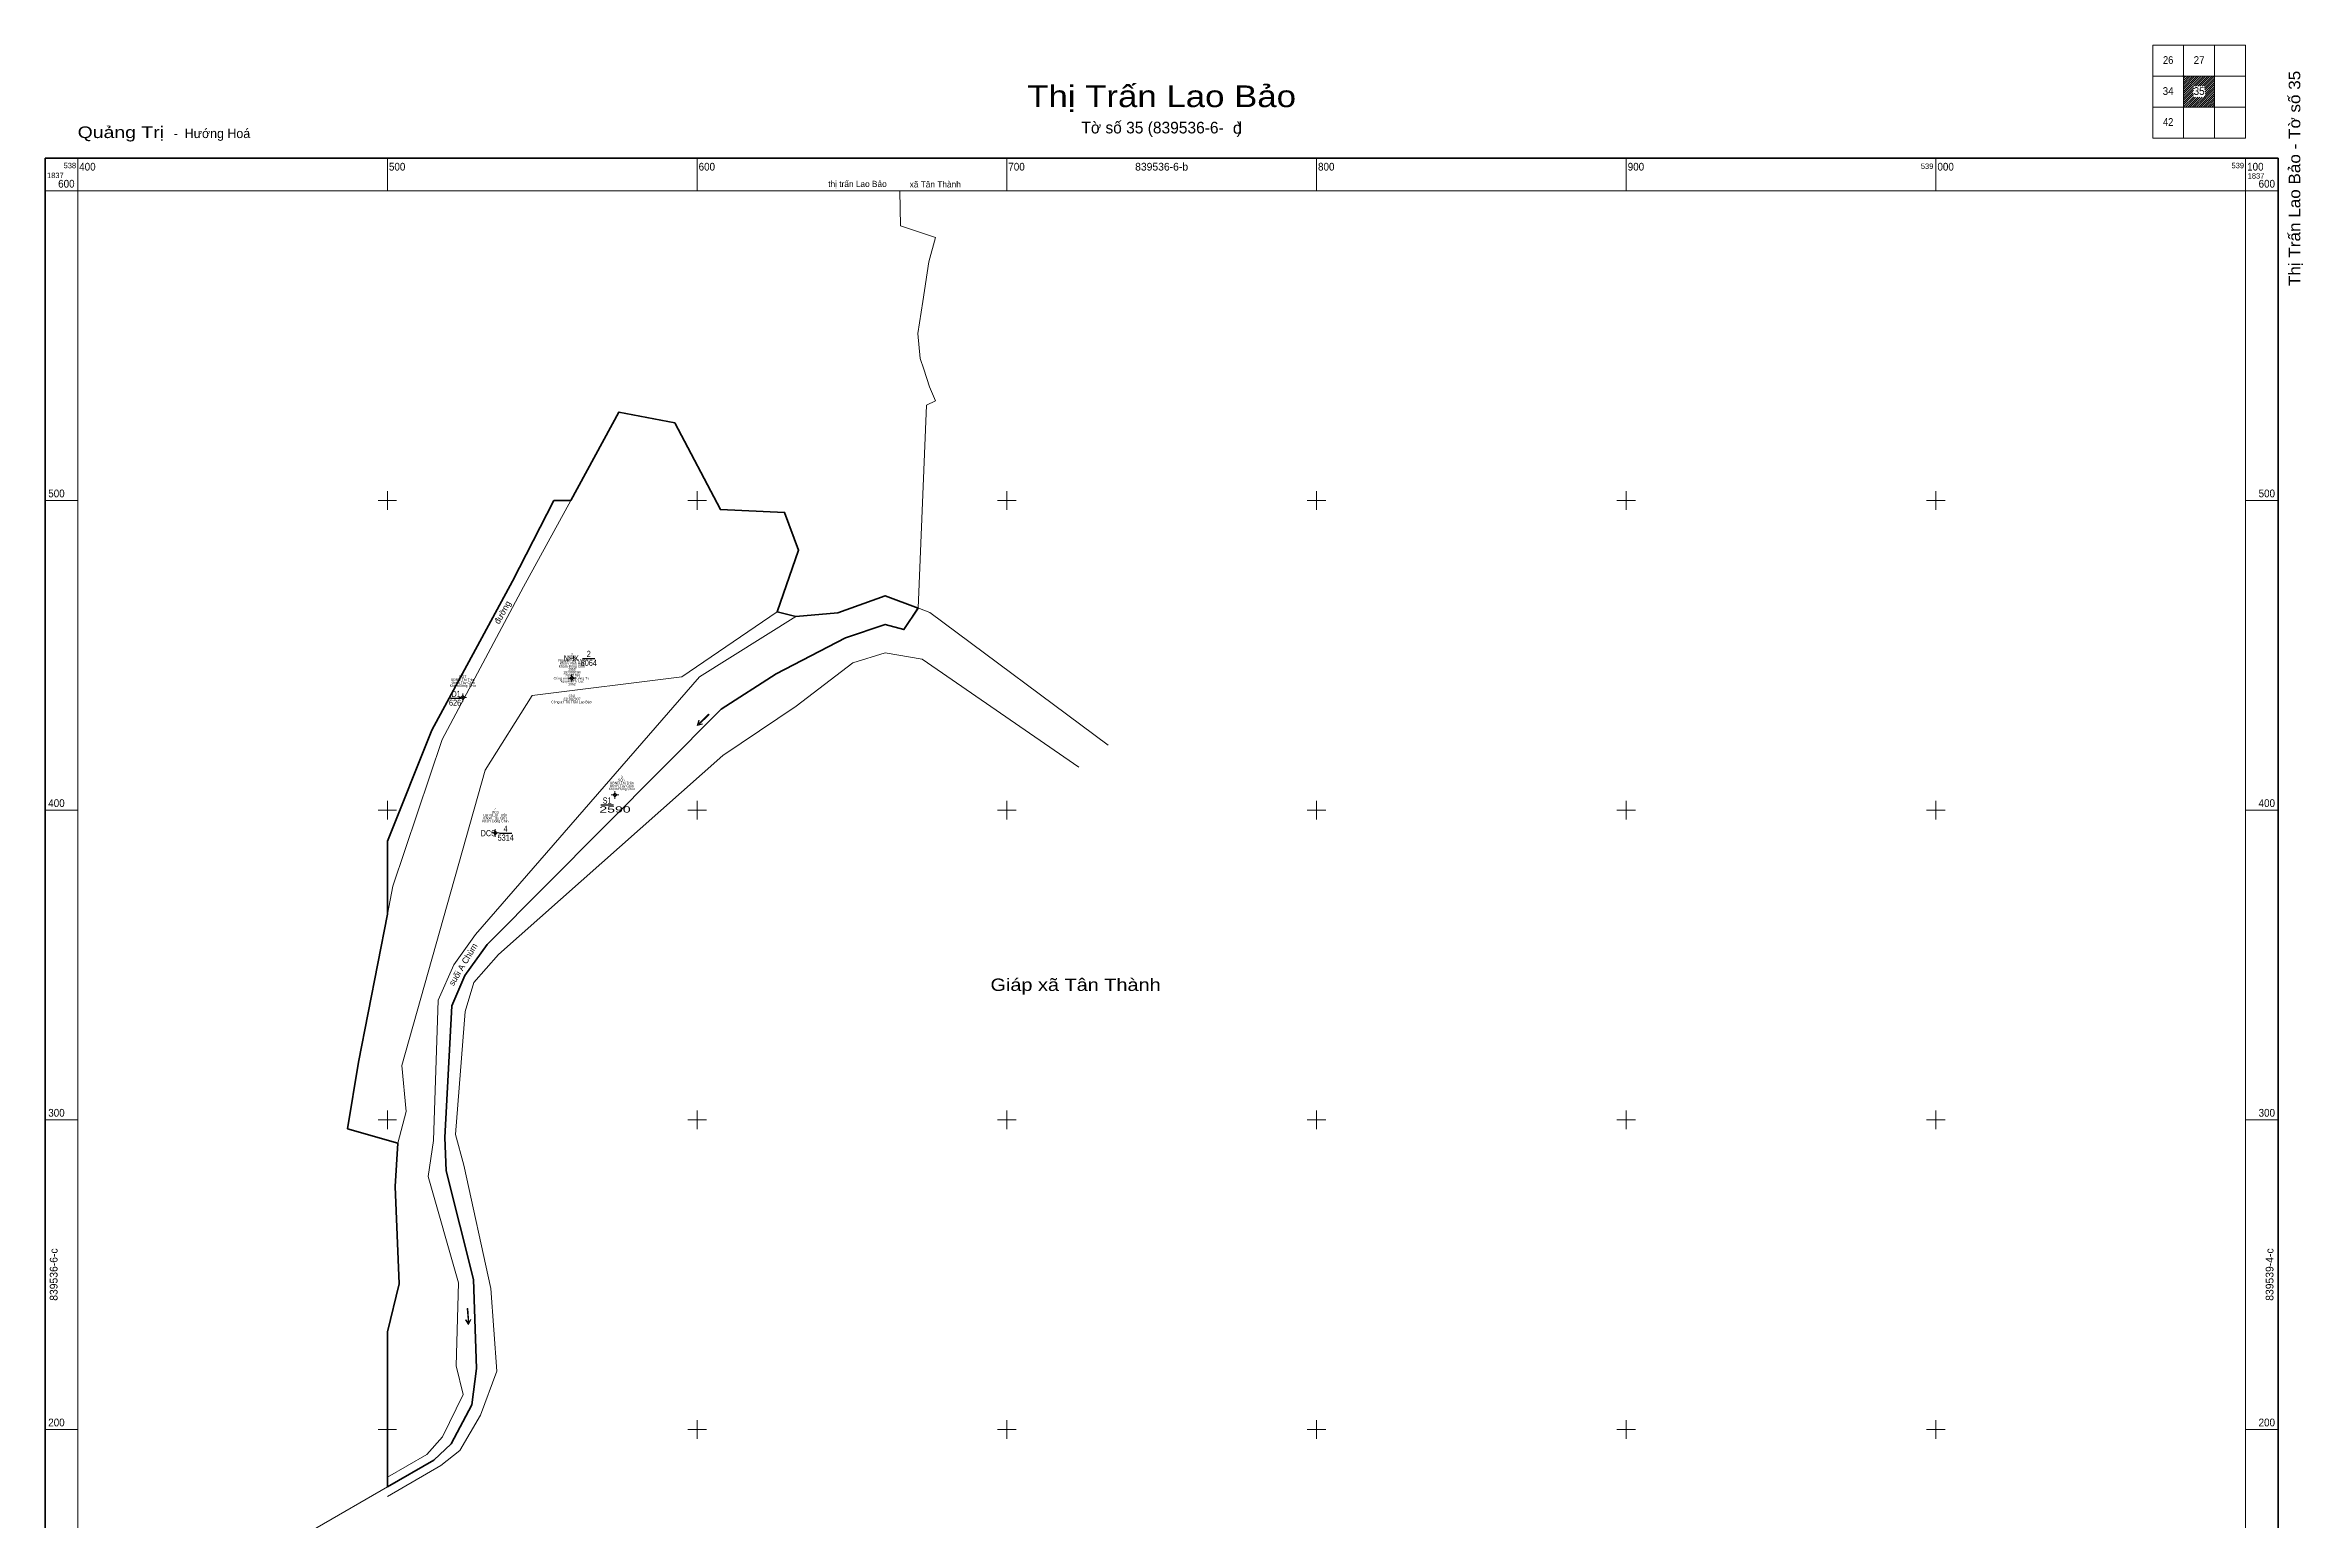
# Model space of a CAD drawing. Header units: metres. Extents: x 538390 to 539118, y 1836864 to 1837647.
# Drawn here: x 538390 to 539118, y 1837170 to 1837647 of the extents above; entities that cross this region are included whole.
import ezdxf
from ezdxf.enums import TextEntityAlignment as Align

# ---------------------------------------------------------------- set-up
doc = ezdxf.new("R2010")
doc.units = ezdxf.units.M
doc.header["$LTSCALE"] = 0.8
doc.header["$PDMODE"] = 32
doc.header["$PDSIZE"] = 0.4
doc.linetypes.add('MEDIUM_DASHED', pattern=[4.5, 3, -1.5])
for name, color, linetype, lineweight in [('10', 7, 'Continuous', 13), ('11', 7, 'Continuous', 13), ('13', 7, 'Continuous', 25), ('23', 7, 'Continuous', 13), ('25', 7, 'MEDIUM_DASHED', 13), ('31', 7, 'Continuous', 13), ('35', 7, 'Continuous', 13), ('46', 7, 'Continuous', 13), ('54', 7, 'Continuous', 35), ('63', 7, 'Continuous', 13)]:
    doc.layers.add(name, color=color, linetype=linetype, lineweight=lineweight)
for name, color, linetype in [('15', 7, 'Continuous'), ('28', 7, 'Continuous'), ('39', 7, 'Continuous'), ('41', 7, 'Continuous'), ('58', 7, 'Continuous')]:
    doc.layers.add(name, color=color, linetype=linetype)

msp = doc.modelspace()

# ---------------------------------------------------------------- hatches: boundary and pattern name
at = {"layer": '11'}
for points in [[(538559.72, 1837442.58, 1), (538559.42, 1837442.58, 1)], [(538524.49, 1837436.34, 1), (538524.19, 1837436.34, 1)], [(538573.63, 1837404.88, 1), (538573.33, 1837404.88, 1)], [(538534.99, 1837392.62, 1), (538534.69, 1837392.62, 1)]]:
    msp.add_hatch(color=256, dxfattribs=at).paths.add_polyline_path(points)

# ---------------------------------------------------------------- linework, layer by layer
at = {"layer": '10'}
for p, q in [((538553.72, 1837500), (538540.45, 1837473.9)), ((538540.45, 1837473.9), (538514.34, 1837425.83)), ((538625.83, 1837464.04), (538631.88, 1837462.48)), ((538500, 1837389.91), (538514.34, 1837425.83)), ((538487.1, 1837297.04), (538503.4, 1837292.39))]:
    msp.add_line(p, q, dxfattribs=at)
for points in [[(538559.19, 1837500), (538574.77, 1837528.53), (538592.79, 1837525.08)], [(538625.83, 1837464.04), (538632.75, 1837483.89), (538628.26, 1837496.12), (538607.54, 1837497.02), (538592.79, 1837525.08)], [(538500, 1837366.41), (538501.77, 1837375.44), (538517.72, 1837422.76), (538543.92, 1837472.04), (538559.19, 1837500)], [(538625.83, 1837464.04), (538595.1, 1837443.03), (538546.74, 1837437.03), (538531.62, 1837412.92), (538504.67, 1837317.53), (538506.05, 1837302.68), (538503.4, 1837292.39)], [(538500, 1837366.41), (538490.63, 1837318.62), (538487.1, 1837297.04)], [(538503.4, 1837292.39), (538502.54, 1837278.5), (538503.77, 1837247.07), (538500, 1837231.48)]]:
    msp.add_lwpolyline(points, dxfattribs=at)
at = {"layer": '11'}
for p, q in [((538559.57, 1837443.83), (538559.57, 1837443.2)), ((538523.72, 1837436.34), (538523.09, 1837436.34)), ((538524.34, 1837437.59), (538524.34, 1837436.96)), ((538524.34, 1837435.72), (538524.34, 1837435.09)), ((538525.59, 1837436.34), (538524.96, 1837436.34)), ((538558.94, 1837442.58), (538558.32, 1837442.58)), ((538559.57, 1837441.96), (538559.57, 1837441.33)), ((538560.82, 1837442.58), (538560.19, 1837442.58)), ((538572.86, 1837404.88), (538572.23, 1837404.88)), ((538573.48, 1837406.13), (538573.48, 1837405.5)), ((538573.48, 1837404.26), (538573.48, 1837403.63)), ((538574.73, 1837404.88), (538574.1, 1837404.88)), ((538534.22, 1837392.62), (538533.59, 1837392.62)), ((538534.84, 1837393.87), (538534.84, 1837393.24)), ((538534.84, 1837392), (538534.84, 1837391.37)), ((538536.09, 1837392.62), (538535.46, 1837392.62))]:
    msp.add_line(p, q, dxfattribs=at)
for points in [[(538559.57, 1837443.2), (538558.94, 1837442.58), (538559.57, 1837441.96), (538560.19, 1837442.58)], [(538524.34, 1837436.96), (538523.72, 1837436.34), (538524.34, 1837435.72), (538524.96, 1837436.34)], [(538573.48, 1837405.5), (538572.86, 1837404.88), (538573.48, 1837404.26), (538574.1, 1837404.88)], [(538534.84, 1837393.24), (538534.22, 1837392.62), (538534.84, 1837392), (538535.46, 1837392.62)]]:
    msp.add_lwpolyline(points, close=True, dxfattribs=at)
for centre in [(538559.57, 1837442.58), (538524.34, 1837436.34), (538573.48, 1837404.88), (538534.84, 1837392.62)]:
    msp.add_circle(centre, 0.15, dxfattribs=at)
at = {"layer": '13'}
for p, q in [((538563.03, 1837448.99), (538567.04, 1837448.99)), ((538520.41, 1837436.14), (538523.77, 1837436.14)), ((538568.96, 1837401.64), (538573.01, 1837401.64)), ((538536.19, 1837392.55), (538540.2, 1837392.55))]:
    msp.add_line(p, q, dxfattribs=at)
at = {"layer": '23'}
for p, q in [((538553.72, 1837500), (538540.45, 1837473.9)), ((538540.45, 1837473.9), (538514.34, 1837425.83)), ((538500, 1837389.91), (538514.34, 1837425.83))]:
    msp.add_line(p, q, dxfattribs=at)
for points in [[(538559.19, 1837500), (538574.77, 1837528.53), (538592.79, 1837525.08)], [(538500, 1837366.41), (538501.77, 1837375.44), (538517.72, 1837422.76), (538543.92, 1837472.04), (538559.19, 1837500)], [(538500, 1837366.41), (538490.63, 1837318.62), (538487.1, 1837297.04)]]:
    msp.add_lwpolyline(points, dxfattribs=at)
at = {"layer": '25'}
for p, q in [((538553.72, 1837500), (538559.19, 1837500)), ((538500, 1837366.41), (538500, 1837389.91))]:
    msp.add_line(p, q, dxfattribs=at)
msp.add_lwpolyline([(538500, 1837231.48), (538500, 1837184.55), (538500, 1837181.43)], dxfattribs=at)
at = {"layer": '31'}
for p, q in [((538675.18, 1837463.84), (538732.72, 1837420.91)), ((538723.3, 1837413.81), (538677.52, 1837445.36)), ((538500, 1837184.55), (538512.79, 1837191.88)), ((538517.28, 1837188.33), (538500, 1837178.31))]:
    msp.add_line(p, q, dxfattribs=at)
for points in [[(538631.88, 1837462.48), (538645.46, 1837463.67), (538660.74, 1837469.19), (538671.32, 1837465.28), (538675.18, 1837463.84)], [(538631.88, 1837462.48), (538600.75, 1837443.06), (538528.47, 1837359.85), (538521.47, 1837350.07), (538516.36, 1837338.6), (538514.94, 1837293.26), (538513.22, 1837281.65), (538522.94, 1837247.31), (538522.21, 1837220.57), (538524.42, 1837211.28), (538517.76, 1837197.61), (538512.79, 1837191.88)], [(538677.52, 1837445.36), (538672.69, 1837448.69), (538660.72, 1837450.75), (538650.32, 1837447.55), (538632.03, 1837433.57), (538608.27, 1837417.65), (538535.91, 1837353.41), (538527.94, 1837344.29)], [(538517.28, 1837188.33), (538523.42, 1837193.18), (538530.1, 1837204.66), (538535.32, 1837218.86), (538533.45, 1837245.55), (538524.73, 1837285.35), (538522.05, 1837295.25), (538525.17, 1837334.95), (538527.94, 1837344.29)]]:
    msp.add_lwpolyline(points, dxfattribs=at)
at = {"layer": '35'}
for p, q in [((538600.32, 1837427.61), (538600.69, 1837428.94)), ((538601.73, 1837427.87), (538600.41, 1837427.54)), ((538526.15, 1837234.29), (538525.37, 1837235.43)), ((538526.86, 1837235.54), (538526.26, 1837234.32))]:
    msp.add_line(p, q, dxfattribs=at)
for points in [[(538600.56, 1837428.98), (538600.05, 1837427.3), (538601.76, 1837427.71)], [(538600.41, 1837427.54), (538603.86, 1837430.87), (538603.74, 1837430.99), (538600.32, 1837427.61)], [(538526.26, 1837234.32), (538525.95, 1837239.1), (538525.78, 1837239.09), (538526.15, 1837234.29)], [(538525.26, 1837235.37), (538526.21, 1837233.89), (538527, 1837235.47)]]:
    msp.add_lwpolyline(points, dxfattribs=at)
at = {"layer": '46'}
for p, q in [((538665.65, 1837588.62), (538665.51, 1837600)), ((538676.98, 1837584.87), (538665.65, 1837588.62)), ((538674.04, 1837530.71), (538671.41, 1837465.24)), ((538676.98, 1837532.14), (538674.04, 1837530.71)), ((538400, 1837123.79), (538500, 1837181.43))]:
    msp.add_line(p, q, dxfattribs=at)
for points in [[(538676.98, 1837532.14), (538675.06, 1837536.71), (538673.21, 1837542.37), (538672.08, 1837545.83), (538671.31, 1837553.84), (538672.85, 1837564.24), (538674.78, 1837577.08), (538676.98, 1837584.87)], [(538500, 1837181.43), (538515.04, 1837190.1), (538520.59, 1837195.4), (538527.26, 1837207.97), (538528.76, 1837219.72), (538527.77, 1837248.37), (538518.98, 1837283.5), (538518.5, 1837294.26), (538520.76, 1837336.78), (538525.02, 1837346.54), (538532.19, 1837356.63), (538607.79, 1837432.56), (538625.52, 1837444.01), (538647.89, 1837455.61), (538660.73, 1837459.97), (538666.76, 1837458.28), (538671.32, 1837465.28)]]:
    msp.add_lwpolyline(points, dxfattribs=at)
at = {"layer": '54'}
for p, q in [((538553.72, 1837500), (538540.45, 1837473.9)), ((538553.72, 1837500), (538559.19, 1837500)), ((538540.45, 1837473.9), (538514.34, 1837425.83)), ((538625.83, 1837464.04), (538631.88, 1837462.48)), ((538500, 1837389.91), (538514.34, 1837425.83)), ((538500, 1837366.41), (538500, 1837389.91)), ((538487.1, 1837297.04), (538503.4, 1837292.39))]:
    msp.add_line(p, q, dxfattribs=at)
for points in [[(538559.19, 1837500), (538574.77, 1837528.53), (538592.79, 1837525.08)], [(538625.83, 1837464.04), (538632.75, 1837483.89), (538628.26, 1837496.12), (538607.54, 1837497.02), (538592.79, 1837525.08)], [(538500, 1837181.43), (538515.04, 1837190.1), (538520.59, 1837195.4), (538527.26, 1837207.97), (538528.76, 1837219.72), (538527.77, 1837248.37), (538518.98, 1837283.5), (538518.5, 1837294.26), (538520.76, 1837336.78), (538525.02, 1837346.54), (538532.19, 1837356.63), (538607.79, 1837432.56), (538625.52, 1837444.01), (538647.89, 1837455.61), (538660.73, 1837459.97), (538666.76, 1837458.28), (538671.41, 1837465.24)], [(538631.88, 1837462.48), (538645.46, 1837463.67), (538660.74, 1837469.19), (538671.41, 1837465.24)], [(538487.1, 1837297.04), (538490.63, 1837318.62), (538500, 1837366.41)], [(538503.4, 1837292.39), (538502.54, 1837278.5), (538503.77, 1837247.07), (538500, 1837231.48)], [(538500, 1837231.48), (538500, 1837184.55), (538500, 1837181.43)]]:
    msp.add_lwpolyline(points, dxfattribs=at)
at = {"layer": '63'}
for p, q in [((539080, 1837617), (539080, 1837647)), ((539090, 1837617), (539090, 1837647)), ((539070, 1837637), (539100, 1837637)), ((539080, 1837636.29), (539080.71, 1837637)), ((539080, 1837635.59), (539081.41, 1837637)), ((539080, 1837634.88), (539082.12, 1837637)), ((539080, 1837634.17), (539082.83, 1837637)), ((539080, 1837633.46), (539083.54, 1837637)), ((539080, 1837632.76), (539084.24, 1837637)), ((539080, 1837632.05), (539084.95, 1837637)), ((539080, 1837631.34), (539085.66, 1837637)), ((539080, 1837630.64), (539086.36, 1837637)), ((539080, 1837629.93), (539083.25, 1837633.18)), ((539080, 1837629.22), (539083.22, 1837632.44)), ((539083.82, 1837633.75), (539087.07, 1837637)), ((539084.14, 1837627), (539090, 1837632.86)), ((539084.53, 1837633.75), (539087.78, 1837637)), ((539085.24, 1837633.75), (539088.49, 1837637)), ((539085.94, 1837633.75), (539089.19, 1837637)), ((539086.65, 1837633.75), (539089.9, 1837637)), ((539086.75, 1837633.14), (539090, 1837636.39)), ((539086.75, 1837630.32), (539090, 1837633.56)), ((539086.82, 1837632.52), (539090, 1837635.69)), ((539086.84, 1837631.82), (539090, 1837634.98)), ((539086.9, 1837631.17), (539090, 1837634.27)), ((539070, 1837627), (539100, 1837627)), ((539080, 1837628.52), (539083.12, 1837631.64)), ((539080, 1837627.81), (539083.22, 1837631.02)), ((539080, 1837627.1), (539083.25, 1837630.35)), ((539080.61, 1837627), (539083.86, 1837630.25)), ((539081.31, 1837627), (539084.56, 1837630.25)), ((539082.02, 1837627), (539085.27, 1837630.25)), ((539082.73, 1837627), (539085.98, 1837630.25)), ((539083.44, 1837627), (539086.68, 1837630.25)), ((539084.85, 1837627), (539090, 1837632.15)), ((539085.56, 1837627), (539090, 1837631.44)), ((539086.26, 1837627), (539090, 1837630.74)), ((539086.97, 1837627), (539090, 1837630.03)), ((539087.68, 1837627), (539090, 1837629.32)), ((539088.38, 1837627), (539090, 1837628.62)), ((539089.09, 1837627), (539090, 1837627.91)), ((539089.8, 1837627), (539090, 1837627.2)), ((538400, 1837600), (538400, 1837610.5)), ((538500, 1837600), (538500, 1837610.5)), ((538600, 1837600), (538600, 1837610.5)), ((538700, 1837600), (538700, 1837610.5)), ((538800, 1837600), (538800, 1837610.5)), ((538900, 1837600), (538900, 1837610.5)), ((539000, 1837600), (539000, 1837610.5)), ((539100, 1837600), (539100, 1837610.5)), ((538400, 1837600), (538389.5, 1837600)), ((539100, 1837600), (539110.5, 1837600)), ((538500, 1837497), (538500, 1837503)), ((538600, 1837497), (538600, 1837503)), ((538700, 1837497), (538700, 1837503)), ((538800, 1837497), (538800, 1837503)), ((538900, 1837497), (538900, 1837503)), ((539000, 1837497), (539000, 1837503)), ((538400, 1837500), (538389.5, 1837500)), ((538497, 1837500), (538503, 1837500)), ((538597, 1837500), (538603, 1837500)), ((538697, 1837500), (538703, 1837500)), ((538797, 1837500), (538803, 1837500)), ((538897, 1837500), (538903, 1837500)), ((538997, 1837500), (539003, 1837500)), ((539100, 1837500), (539110.5, 1837500)), ((538400, 1837400), (538389.5, 1837400)), ((538497, 1837400), (538503, 1837400)), ((538500, 1837397), (538500, 1837403)), ((538597, 1837400), (538603, 1837400)), ((538600, 1837397), (538600, 1837403)), ((538697, 1837400), (538703, 1837400)), ((538700, 1837397), (538700, 1837403)), ((538797, 1837400), (538803, 1837400)), ((538800, 1837397), (538800, 1837403)), ((538897, 1837400), (538903, 1837400)), ((538900, 1837397), (538900, 1837403)), ((538997, 1837400), (539003, 1837400)), ((539000, 1837397), (539000, 1837403)), ((539100, 1837400), (539110.5, 1837400)), ((538400, 1837300), (538389.5, 1837300)), ((538497, 1837300), (538503, 1837300)), ((538500, 1837297), (538500, 1837303)), ((538597, 1837300), (538603, 1837300)), ((538600, 1837297), (538600, 1837303)), ((538697, 1837300), (538703, 1837300)), ((538700, 1837297), (538700, 1837303)), ((538797, 1837300), (538803, 1837300)), ((538800, 1837297), (538800, 1837303)), ((538897, 1837300), (538903, 1837300)), ((538900, 1837297), (538900, 1837303)), ((538997, 1837300), (539003, 1837300)), ((539000, 1837297), (539000, 1837303)), ((539100, 1837300), (539110.5, 1837300)), ((538500, 1837197), (538500, 1837203)), ((538600, 1837197), (538600, 1837203)), ((538700, 1837197), (538700, 1837203)), ((538800, 1837197), (538800, 1837203)), ((538900, 1837197), (538900, 1837203)), ((539000, 1837197), (539000, 1837203)), ((538400, 1837200), (538389.5, 1837200)), ((538497, 1837200), (538503, 1837200)), ((538597, 1837200), (538603, 1837200)), ((538697, 1837200), (538703, 1837200)), ((538797, 1837200), (538803, 1837200)), ((538897, 1837200), (538903, 1837200)), ((538997, 1837200), (539003, 1837200)), ((539100, 1837200), (539110.5, 1837200))]:
    msp.add_line(p, q, dxfattribs=at)
for points in [[(539070, 1837617), (539100, 1837617), (539100, 1837647), (539070, 1837647)], [(538400, 1837600), (539100, 1837600), (539100, 1836900), (538400, 1836900)]]:
    msp.add_lwpolyline(points, close=True, dxfattribs=at)
at = {"layer": '63', "lineweight": 158}
msp.add_lwpolyline([(538389.5, 1837610.5), (539110.5, 1837610.5), (539110.5, 1836889.5), (538389.5, 1836889.5)], close=True, dxfattribs=at)
at = {"layer": '63'}
msp.add_point((539080, 1837637), dxfattribs=at)

# ---------------------------------------------------------------- texts
at = {"layer": '13', "width": 0.8}
for s, p in [('NHK ', (538562.53, 1837447.99)), ('DCS ', (538535.69, 1837391.55))]:
    msp.add_text(s, height=2, dxfattribs=at).set_placement(p, align=Align.RIGHT)
at = {"layer": '13'}
for s, width, p in [('2', 0.85, (538565.03, 1837449.43)), ('8064', 0.85, (538565.045, 1837446.55)), ('626', 0.85, (538521.855, 1837433.67)), ('D1', 0.8, (538522.195, 1837436.51)), ('2590', 1.7, (538573.5, 1837399.19)), ('S1', 0.8, (538570.955, 1837402.07)), ('5314', 0.85, (538538.205, 1837390.11)), ('4', 0.8, (538538.19, 1837392.99))]:
    msp.add_text(s, height=2, dxfattribs=dict(at, width=width)).set_placement(p, align=Align.CENTER)
at = {"layer": '15'}
for s, width, p in [('2', 0.85, (538559.57, 1837449.86)), ('1', 0.75, (538524.345, 1837443.62)), ('NHK', 1.15, (538559.57, 1837448.9)), ('1955', 0.95, (538559.57, 1837445.06)), ('UBND Thị Trấn', 1.05, (538524.34, 1837441.7)), ('1963', 0.95, (538559.57, 1837440.26)), ('UBND Thị Trấn', 1.05, (538575.66, 1837408.35)), ('3', 0.85, (538575.66, 1837410.27)), ('4', 0.9, (538534.84, 1837399.9)), ('UBND Thị Trấn', 1.05, (538534.84, 1837397.98))]:
    msp.add_text(s, height=0.8, dxfattribs=dict(at, width=width)).set_placement(p, align=Align.CENTER)
for s, p in [('DGT', (538524.34, 1837442.66)), ('Công an tỉnh Quảng Trị ', (538559.575, 1837442.18)), ('Nguyễn Văn Ước', (538559.57, 1837447.94)), ('Khóm Đông Chín', (538559.57, 1837446.02)), ('Khóm Vĩnh Hoa', (538559.575, 1837446.98)), ('197009758', (538559.565, 1837444.1)), ('12/04/1991', (538559.575, 1837443.14)), ('Khóm Đông Chín', (538524.34, 1837439.78)), ('Khóm Tây Chín', (538524.345, 1837440.74)), ('Nguyễn Thị Lục', (538559.575, 1837441.22)), ('23/10/2007', (538559.57, 1837435.46)), ('37/6', (538559.565, 1837436.42)), ('Công an Thị Trấn Lao Bảo ', (538559.575, 1837434.5)), ('Khóm Đông Chín', (538575.66, 1837406.43)), ('Khóm Tây Chín', (538575.665, 1837407.39)), ('SON', (538575.66, 1837409.31)), ('DCS', (538534.84, 1837398.94)), ('Khóm Đông Chín', (538534.84, 1837396.06)), ('Khóm Tây Chín', (538534.845, 1837397.02))]:
    msp.add_text(s, height=0.8, dxfattribs=at).set_placement(p, align=Align.CENTER)
at = {"layer": '28'}
msp.add_text('đường ', height=2, rotation=60.832, dxfattribs=at).set_placement((538538.223, 1837463.683), align=Align.CENTER)
at = {"layer": '39'}
msp.add_text('suối A Chùm', height=2, rotation=59.239, dxfattribs=at).set_placement((538525.303, 1837349.638), align=Align.CENTER)
at = {"layer": '41', "width": 1.2}
msp.add_text('Giáp xã Tân Thành', height=4, dxfattribs=at).set_placement((538722.215, 1837341.6), align=Align.CENTER)
at = {"layer": '58'}
for s, p in [('thị trấn Lao Bảo', (538651.785, 1837601.19)), ('xã Tân Thành', (538676.905, 1837601.05))]:
    msp.add_text(s, height=2, dxfattribs=at).set_placement(p, align=Align.CENTER)
at = {"layer": '63'}
for s, height, width, p in [('26', 2.5, 0.9, (539074.995, 1837640.93)), ('27', 2.5, 0.95, (539084.995, 1837640.93)), ('Thị Trấn Lao Bảo', 7, 1.2, (538749.995, 1837627)), ('34', 2.5, 0.95, (539074.99, 1837630.93)), ('35', 2.5, 0.95, (539084.99, 1837630.93)), ('d', 3.75, 1.1, (538774.505, 1837618.41)), ('42', 2.5, 0.9, (539074.995, 1837620.93))]:
    msp.add_text(s, height=height, dxfattribs=dict(at, width=width)).set_placement(p, align=Align.CENTER)
at = {"layer": '63', "width": 1.1}
msp.add_text('Thị Trấn Lao Bảo - Tờ số 35 ', height=3.75, rotation=90, dxfattribs=at).set_placement((539117.66, 1837640.26), align=Align.RIGHT)
at = {"layer": '63'}
for s, height, width, p in [('Quảng Trị', 3.75, 1.25, (538400, 1837617)), ('1837', 1.75, 0.95, (538390.1, 1837604.07)), ('400', 2.5, 0.95, (538400.5, 1837606.5)), ('500', 2.5, 0.95, (538500.5, 1837606.5)), ('600', 2.5, 0.95, (538600.5, 1837606.5)), ('700', 2.5, 0.95, (538700.5, 1837606.5)), ('800', 2.5, 0.95, (538800.5, 1837606.5)), ('900', 2.5, 0.95, (538900.5, 1837606.5)), ('000', 2.5, 0.95, (539000.5, 1837606.5)), ('100', 2.5, 0.95, (539100.5, 1837606.5)), ('1837', 1.75, 0.95, (539100.68, 1837603.9)), ('500', 2.5, 0.95, (538390.5, 1837501)), ('400', 2.5, 0.95, (538390.5, 1837401)), ('300', 2.5, 0.95, (538390.5, 1837301)), ('200', 2.5, 0.95, (538390.5, 1837201))]:
    msp.add_text(s, height=height, dxfattribs=dict(at, width=width)).set_placement(p)
msp.add_text('  -  Hướng Hoá', height=3, dxfattribs=at).set_placement((538428.76, 1837617))
for s, height, p in [('Tờ số 35 (839536-6-   )', 3.75, (538750, 1837618.5)), ('839536-6-b', 2.5, (538749.995, 1837606.5))]:
    msp.add_text(s, height=height, dxfattribs=at).set_placement(p, align=Align.CENTER)
at = {"layer": '63', "width": 0.95}
for s, height, p in [('600', 2.5, (538399, 1837601)), ('538', 1.75, (538399.5, 1837607.25)), ('539', 1.75, (538999.17, 1837607.02)), ('539', 1.75, (539099.5, 1837607.25)), ('600', 2.5, (539109.5, 1837601)), ('500', 2.5, (539109.5, 1837501)), ('400', 2.5, (539109.5, 1837401)), ('300', 2.5, (539109.5, 1837301)), ('200', 2.5, (539109.5, 1837201))]:
    msp.add_text(s, height=height, dxfattribs=at).set_placement(p, align=Align.RIGHT)
at = {"layer": '63'}
for s, p in [('839536-6-c', (538393.5, 1837250.005)), ('839539-4-c', (539109, 1837250.005))]:
    msp.add_text(s, height=2.5, rotation=90, dxfattribs=at).set_placement(p, align=Align.CENTER)

doc.saveas('drawing.dxf')
